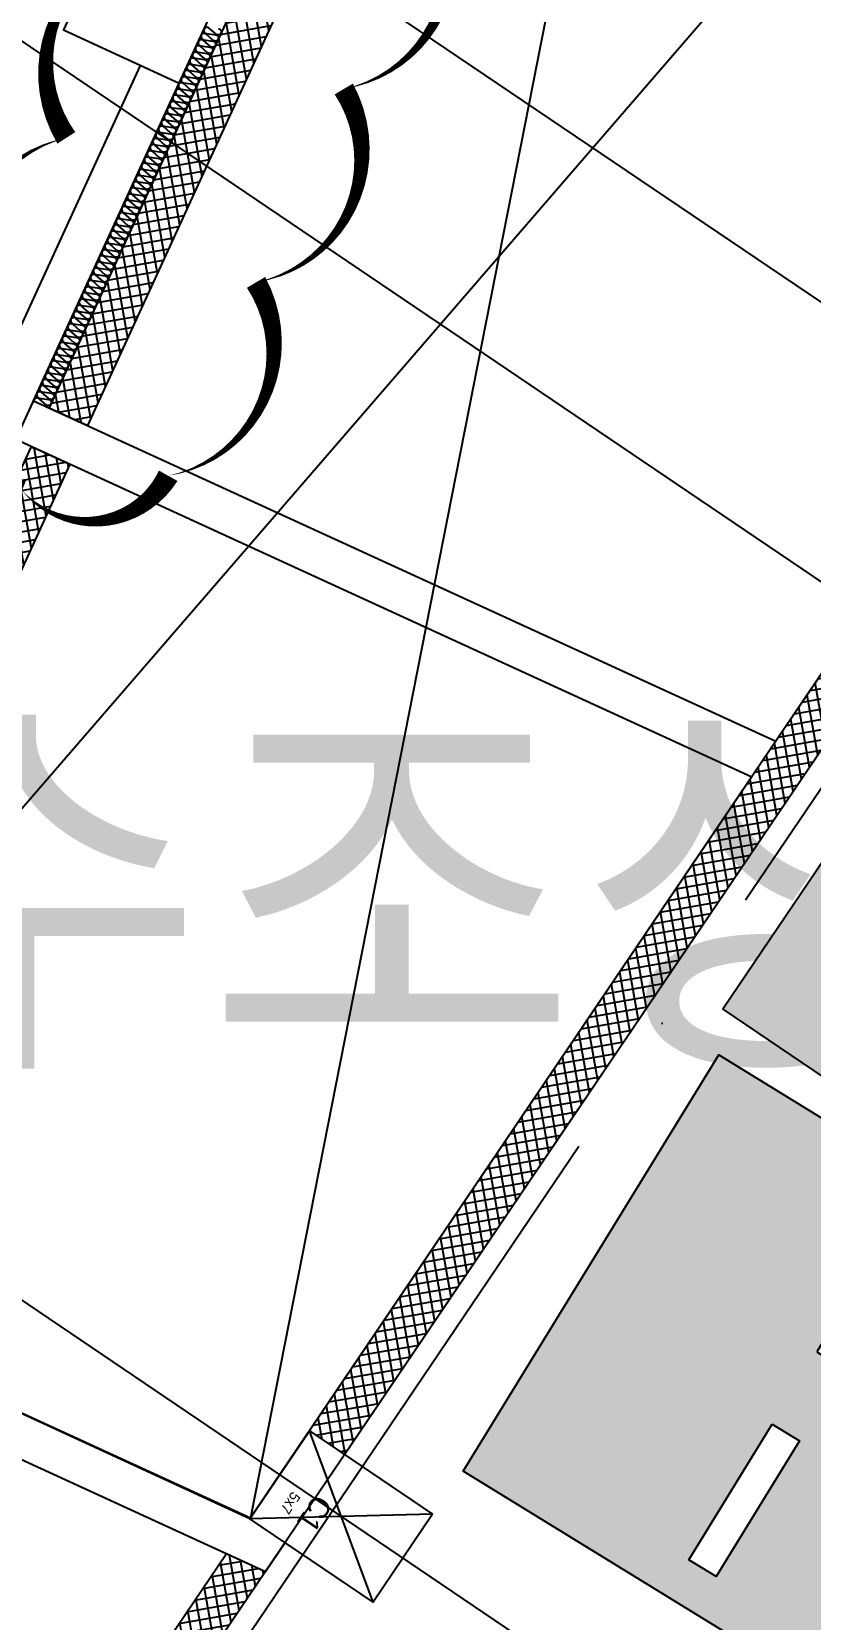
# Model space of a CAD drawing. Header units: millimetres. Extents: x -21000 to 567700, y 435000 to 850800.
# Drawn here: x 54290 to 57959, y 713634 to 721113 of the extents above; entities that cross this region are included whole.
import ezdxf
from ezdxf.xclip import XClip

# ---------------------------------------------------------------- set-up
doc = ezdxf.new("R2010")
doc.units = ezdxf.units.MM
doc.header["$LTSCALE"] = 700
doc.header["$XCLIPFRAME"] = 2
doc.linetypes.add('AB_Pbase$0$주차장기둥$0$CEN', pattern=[62, 60, -1, 0, -1])
doc.layers.get('0').update_dxf_attribs({"color": 2})
for name, color, linetype, plot in [('2001 수정', 151, 'Continuous', False), ('AB_Pbase$0$AB_Pbase_지하1층_구조도void$0$DEF_TEXT', 221, 'Continuous', False), ('AB_Pbase$0$Defponts', 161, 'Continuous', False), ('AB_Pbase$0$주차장기둥$0$DEFPOINT', 247, 'Continuous', False)]:
    doc.layers.add(name, color=color, linetype=linetype, plot=plot)
for name, color, linetype in [('AB_Pbase$0$AB_Pbase$0$지하벽체', 7, 'Continuous'), ('AB_Pbase$0$da-open con', 1, 'Continuous'), ('AB_Pbase$0$HAT', 8, 'Continuous'), ('AB_Pbase$0$HAT-BR', 5, 'Continuous'), ('AB_Pbase$0$INS', 8, 'Continuous'), ('AB_Pbase$0$WAL', 3, 'Continuous'), ('AB_Pbase$0$주차-sol', 254, 'Continuous'), ('AB_Pbase$0$주차-일반', 9, 'Continuous'), ('AB_Pbase$0$주차-확장', 7, 'Continuous'), ('AB_Pbase$0$주차장기둥$0$CEN_P', 244, 'AB_Pbase$0$주차장기둥$0$CEN'), ('MAK2', 7, 'Continuous')]:
    doc.layers.add(name, color=color, linetype=linetype)
doc.styles.add('AB_Pbase$0$돋움', font='')
doc.styles.add('AB_Pbase$0$주차장기둥$0$맑은 고딕', font='')
doc.styles.get('AB_Pbase$0$돋움').set_extended_font_data('Dotum')
doc.styles.get('AB_Pbase$0$주차장기둥$0$맑은 고딕').set_extended_font_data('Dotum')

# ---------------------------------------------------------------- blocks, each defined once
blk = doc.blocks.new('AB_Pbase$0$AB_Pbase_지하1층_골조')
for p, q in [((54297.7, 719376), (54983.8, 720871.1)), ((54297.7, 719376), (57792.5, 717772.7)), ((54214.3, 719194.2), (57678.9, 717604.8)), ((58677.9, 719081.8), (57792.5, 717772.7)), ((58843.5, 718969.8), (55389.9, 713863.2)), ((57678.9, 717604.8), (55319.2, 714115.7)), ((52481.5, 715417.8), (55319.2, 714115.7)), ((52807.1, 715048.4), (55389.9, 713863.2))]:
    blk.add_line(p, q)
blk.add_lwpolyline([(54983.8, 720871.1), (55234, 721416.5), (54688.7, 721666.7), (54438.4, 721121.4)], close=True)
blk.add_lwpolyline([(51718, 715768.1), (52299.7, 715501.2), (54802, 720954.5)])
blk = doc.blocks.new('AB_Pbase$0$주차장기둥$0$cen 1bl 지하')
at = {"layer": 'AB_Pbase$0$주차장기둥$0$CEN_P', "color": 5}
for p, q in [((10740.5, -9208.6), (21290, 109667.6)), ((-6399.9, 38422.2), (137746.9, 25630)), ((-6930.2, 32445.7), (137216.6, 19653.5))]:
    blk.add_line(p, q, dxfattribs=at)
blk = doc.blocks.new('AB_Pbase$0$주차장기둥$0$p기둥 5x7')
blk.add_lwpolyline([(-250, 350), (250, 350), (250, -350), (-250, -350)], close=True)
at = {"layer": 'AB_Pbase$0$주차장기둥$0$DEFPOINT'}
for p, q in [((250, 350), (-250, -350)), ((-250, 350), (250, -350))]:
    blk.add_line(p, q, dxfattribs=at)
at = {"layer": 'AB_Pbase$0$주차장기둥$0$DEFPOINT', "color": 6, "style": 'AB_Pbase$0$주차장기둥$0$맑은 고딕'}
for s, height, p in [('C1', 100, (-24.4, -160.2)), ('5x7', 50, (28.8, -258.5))]:
    blk.add_text(s, height=height, rotation=0, dxfattribs=at).set_placement(p)
blk = doc.blocks.new('AB_Pbase$0$주차장기둥')
for name, p, rotation in [('AB_Pbase$0$주차장기둥$0$cen 1bl 지하', (-253925.8, 27513.9), 1.99999810188403), ('AB_Pbase$0$주차장기둥$0$p기둥 5x7', (-240681.2, 58554.9), 266.9286298184047)]:
    blk.add_blockref(name, p, dxfattribs=dict(rotation=rotation))
blk = doc.blocks.new('AB_Pbase$0$AB_Pbase_지하1층_구조도void', base_point=(49381.2, 737051.4))
at = {"linetype": 'ByBlock'}
for p, q in [((52481.5, 715417.8), (69603.8, 735236.6)), ((57903.1, 727233.3), (55319.2, 714115.7))]:
    blk.add_line(p, q, dxfattribs=at)
blk.add_line((55316.5, 714111.8), (52481.5, 715417.8))
at = {"layer": 'AB_Pbase$0$AB_Pbase_지하1층_구조도void$0$DEF_TEXT'}
for p, q in [((69603.8, 735236.7), (55319.2, 714115.7)), ((52481.5, 715417.8), (57903.1, 727233.3)), ((55316.5, 714111.8), (52481.5, 715417.8))]:
    blk.add_line(p, q, dxfattribs=at)
blk = doc.blocks.new('AB_Pbase$0$실명')
at = {"layer": 'AB_Pbase$0$Defponts', "style": 'AB_Pbase$0$돋움'}
blk.add_text('저수조상부', height=1400, dxfattribs=at).set_placement((72604.4, -114469.6))
blk = doc.blocks.new('AB_Pbase$0$주차일반')
at = {"layer": 'AB_Pbase$0$주차-sol'}
h = blk.add_hatch(color=254, dxfattribs=at)
h.dxf.hatch_style = 1
h.paths.add_polyline_path([(0, 0), (-2300, 0), (-2300, -5000), (0, -5000)])
h.paths.add_polyline_path([(-200, -3725), (-200, -3875), (-950, -3875), (-950, -3725)], flags=16)
h.paths.add_polyline_path([(-1350, -3725), (-1350, -3875), (-2100, -3875), (-2100, -3725)], flags=16)
at = {"layer": 'AB_Pbase$0$주차-일반', "color": 6}
for points in [[(0, 0), (0, -5000), (-2300, -5000), (-2300, 0)], [(-1350, -3875), (-1350, -3725), (-2100, -3725), (-2100, -3875)], [(-950, -3875), (-950, -3725), (-200, -3725), (-200, -3875)]]:
    blk.add_lwpolyline(points, close=True, dxfattribs=at)
blk = doc.blocks.new('AB_Pbase$0$주차확장')
at = {"layer": 'AB_Pbase$0$주차-sol'}
h = blk.add_hatch(color=252, dxfattribs=at)
h.paths.add_polyline_path([(1525, -3825), (2275, -3825), (2275, -3975), (1525, -3975)], flags=16)
edge = h.paths.add_edge_path()
edge.add_line((0, -5100), (2500, -5100))
edge.add_line((2500, -5100), (2500, 0))
edge.add_line((2500, 0), (0, 0))
edge.add_line((0, 0), (0, -5100))
h.paths.add_polyline_path([(225, -3975), (225, -3825), (975, -3825), (975, -3975)])
at = {"layer": 'AB_Pbase$0$주차-확장'}
blk.add_lwpolyline([(0, 0), (0, -5100), (2500, -5100), (2500, 0)], close=True, dxfattribs=at)
at = {"layer": 'AB_Pbase$0$주차-확장', "ltscale": 600}
for points in [[(975, -3975), (975, -3825), (225, -3825), (225, -3975)], [(1525, -3975), (1525, -3825), (2275, -3825), (2275, -3975)]]:
    blk.add_lwpolyline(points, close=True, dxfattribs=at)
blk = doc.blocks.new('AB_Pbase$0$pppaaa_1_1')
at = {"layer": 'AB_Pbase$0$주차-일반', "extrusion": (0, 0, -1), "xscale": -1, "zscale": -1, "rotation": 121.5708254086867}
blk.add_blockref('AB_Pbase$0$주차일반', (-60579.9, 711719), dxfattribs=at)
at = {"layer": 'AB_Pbase$0$주차-확장', "extrusion": (0, 0, -1), "xscale": -1, "zscale": -1, "rotation": 124.071370290959}
blk.add_blockref('AB_Pbase$0$주차확장', (-63167.8, 715724.6), dxfattribs=at)
blk = doc.blocks.new('AB_Pbase')
at = {"layer": 'AB_Pbase$0$HAT'}
h = blk.add_hatch(dxfattribs=at)
h.set_pattern_fill('NET', color=256, scale=15, angle=100)
h.paths.add_polyline_path([(48104.3, 732829.8), (52535.1, 730796.7), (52151.4, 729960.5), (52333.2, 729877.1), (52716.9, 730713.3), (56639.1, 728913.6), (56264.1, 728073.4), (58009.2, 727272.7), (54371.1, 719342.3), (54552.8, 719259), (56646.2, 723821.7), (57691.3, 723342.2), (57745.5, 723460.4), (60717.2, 722097.1), (58958, 719496), (59123.7, 719383.9), (62204.9, 723939.8), (62039.2, 724051.9), (60830.7, 722265), (57874.4, 723621.3), (58529, 725048.3), (57438.3, 725548.7), (58274.4, 727371), (56529.3, 728171.8), (56913, 729007.9), (48505.8, 732865.6), (48432.5, 732899.2), (48306.4, 732957.1), (48324, 732949), (48187.7, 733011.6)])
h.paths.add_polyline_path([(57354.9, 725366.9), (56729.5, 724003.5)], flags=0)
h.paths.add_polyline_path([(57354.9, 725366.9), (56729.5, 724003.5)], flags=16)
h.paths.add_polyline_path([(56729.5, 724003.5), (57354.9, 725366.9), (58263.9, 724949.9), (57638.4, 723586.5)], flags=16)
h = blk.add_hatch(dxfattribs=at)
h.set_pattern_fill('NET', color=256, scale=15, angle=100)
edge = h.paths.add_edge_path()
edge.add_line((52691.4, 715321.5), (52555.2, 715384))
edge.add_line((52555.2, 715384), (54287.7, 719160.6))
edge.add_line((54287.7, 719160.6), (54469.5, 719077.2))
edge.add_line((54469.5, 719077.2), (52736.9, 715300.6))
h = blk.add_hatch(dxfattribs=at)
h.set_pattern_fill('NET', color=256, scale=15, angle=100)
h.paths.add_polyline_path([(58843.5, 718969.8), (58677.9, 719081.8), (55596.6, 714525.9), (55762.3, 714413.9)])
h = blk.add_hatch(dxfattribs=at)
h.set_pattern_fill('NET', color=256, scale=15, angle=100)
h.paths.add_polyline_path([(55389.9, 713863.2), (53597.6, 711213.2), (53431.9, 711325.2), (55205.6, 713947.8)])
at = {"layer": 'AB_Pbase$0$HAT-BR'}
h = blk.add_hatch(dxfattribs=at)
h.set_pattern_fill('ANSI31', color=256, scale=20, angle=145)
edge = h.paths.add_edge_path()
edge.add_line((56186.6, 723972), (54823.3, 724597.6))
edge.add_line((54823.3, 724597.6), (54543.8, 723988.7))
edge.add_line((54543.8, 723988.7), (53316.8, 724551.7))
edge.add_line((53316.8, 724551.7), (53358.5, 724642.6))
edge.add_line((53358.5, 724642.6), (54403.8, 724163))
edge.add_line((54403.8, 724163), (54724.9, 724862.8))
edge.add_line((54724.9, 724862.8), (54906.7, 724779.4))
edge.add_line((54906.7, 724779.4), (55215.3, 725452))
edge.add_line((55215.3, 725452), (55397.1, 725368.5))
edge.add_line((55397.1, 725368.5), (55088.5, 724696))
edge.add_line((55088.5, 724696), (56270, 724153.8))
edge.add_line((56270, 724153.8), (56186.6, 723972))
edge.add_line((54651.1, 721584.9), (54688.7, 721666.7))
edge.add_line((54688.7, 721666.7), (52543.7, 722650.9))
edge.add_line((52543.7, 722650.9), (52960.7, 723559.8))
edge.add_line((52960.7, 723559.8), (52878.9, 723597.3))
edge.add_line((52878.9, 723597.3), (52274.2, 722279.5))
edge.add_line((52274.2, 722279.5), (52356, 722241.9))
edge.add_line((52356, 722241.9), (52506.2, 722569.1))
edge.add_line((52506.2, 722569.1), (54651.1, 721584.9))
edge.add_line((50380.4, 718032.3), (49698.7, 718345.1))
edge.add_line((49698.7, 718345.1), (49661.2, 718263.3))
edge.add_line((49661.2, 718263.3), (50342.9, 717950.5))
edge.add_line((49717.3, 716587.2), (49035.6, 716899.9))
edge.add_line((49035.6, 716899.9), (48998.1, 716818.1))
edge.add_line((48998.1, 716818.1), (49679.8, 716505.4))
h.paths.add_polyline_path([(53882.4, 725568.4), (53800.6, 725606), (53963.3, 725960.4), (53581.5, 726135.6), (53619.1, 726217.4), (54000.8, 726042.2), (55047.6, 728323.5), (55129.4, 728286)])
h.paths.add_polyline_path([(42881, 697708.1), (42799.2, 697745.6), (45343.1, 703289.8), (45424.9, 703252.3)])
edge = h.paths.add_edge_path()
edge.add_line((50380.4, 718032.3), (50342.9, 717950.5))
edge.add_line((49717.3, 716587.2), (49679.8, 716505.4))
edge.add_line((51013.4, 715431.3), (48469.4, 709887.1))
edge.add_line((48469.4, 709887.1), (48387.6, 709924.7))
edge.add_line((48387.6, 709924.7), (50931.6, 715468.9))
edge.add_line((50931.6, 715468.9), (51013.4, 715431.3))
edge.add_line((48219.2, 709341.8), (45675.2, 703797.6))
edge.add_line((45675.2, 703797.6), (45593.4, 703835.1))
edge.add_line((45593.4, 703835.1), (48137.4, 709379.3))
edge.add_line((48137.4, 709379.3), (48219.2, 709341.8))
at = {"layer": 'AB_Pbase$0$AB_Pbase$0$지하벽체'}
blk.add_line((55389.9, 713863.2), (55482.2, 713999.7), dxfattribs=at)
at = {"layer": 'AB_Pbase$0$INS'}
blk.add_lwpolyline([(55169.1, 721127.4, -1.337394), (55157.2, 721101.6), (55124.2, 721130.4, 1.337394), (55112.4, 721104.6), (55155.7, 721098.3, -1.337394), (55143.9, 721072.5), (55110.9, 721101.3, 1.337394), (55099, 721075.5), (55142.4, 721069.2, -1.337394), (55130.6, 721043.4), (55097.5, 721072.2, 1.337394), (55085.7, 721046.4), (55129.1, 721040.1, -1.337394), (55117.2, 721014.3), (55084.2, 721043.1, 1.337395), (55072.3, 721017.3), (55115.7, 721011.1, -1.337394), (55103.9, 720985.3), (55070.8, 721014, 1.337394), (55059, 720988.2), (55102.4, 720982, -1.337394), (55090.5, 720956.2), (55057.5, 720985, 1.337394), (55045.7, 720959.1), (55089, 720952.9, -1.337394), (55077.2, 720927.1), (55044.2, 720955.9, 1.337394), (55032.3, 720930.1), (55075.7, 720923.8, -1.337394), (55063.8, 720898), (55030.8, 720926.8, 1.337394), (55019, 720901), (55062.3, 720894.7, -1.337394), (55050.5, 720868.9), (55017.5, 720897.7, 1.337394), (55005.6, 720871.9), (55049, 720865.6, -1.337394), (55037.2, 720839.8), (55004.1, 720868.6, 1.337394), (54992.3, 720842.8), (55035.7, 720836.5, -1.337394), (55023.8, 720810.7), (54990.8, 720839.5, 1.337394), (54978.9, 720813.7), (55022.3, 720807.5, -1.337394), (55010.5, 720781.7), (54977.4, 720810.4, 1.337394), (54965.6, 720784.6), (55009, 720778.4, -1.337394), (54997.1, 720752.6), (54964.1, 720781.4, 1.337394), (54952.3, 720755.5), (54995.6, 720749.3, -1.337395), (54983.8, 720723.5), (54950.8, 720752.3, 1.337394), (54938.9, 720726.5), (54982.3, 720720.2, -1.337394), (54970.4, 720694.4), (54937.4, 720723.2, 1.337394), (54925.6, 720697.4), (54968.9, 720691.1, -1.337394), (54957.1, 720665.3), (54924.1, 720694.1, 1.337395), (54912.2, 720668.3), (54955.6, 720662, -1.337395), (54943.8, 720636.2), (54910.7, 720665, 1.337395), (54898.9, 720639.2), (54942.2, 720632.9, -1.337394), (54930.4, 720607.1), (54897.4, 720635.9, 1.337395), (54885.5, 720610.1), (54928.9, 720603.9, -1.337395), (54917.1, 720578.1), (54884, 720606.8, 1.337394), (54872.2, 720581), (54915.6, 720574.8, -1.337394), (54903.7, 720549), (54870.7, 720577.8, 1.337394), (54858.9, 720552), (54902.2, 720545.7, -1.337394), (54890.4, 720519.9), (54857.3, 720548.7, 1.337394), (54845.5, 720522.9), (54888.9, 720516.6, -1.337394), (54877, 720490.8), (54844, 720519.6, 1.337395), (54832.2, 720493.8), (54875.5, 720487.5, -1.337395), (54863.7, 720461.7), (54830.7, 720490.5, 1.337394), (54818.8, 720464.7), (54862.2, 720458.4, -1.337394), (54850.4, 720432.6), (54817.3, 720461.4, 1.337394), (54805.5, 720435.6), (54848.8, 720429.3, -1.337395), (54837, 720403.5), (54804, 720432.3, 1.337394), (54792.1, 720406.5), (54835.5, 720400.3, -1.337394), (54823.7, 720374.5), (54790.6, 720403.2, 1.337395), (54778.8, 720377.4), (54822.2, 720371.2, -1.337395), (54810.3, 720345.4), (54777.3, 720374.2, 1.337394), (54765.5, 720348.4), (54808.8, 720342.1, -1.337394), (54797, 720316.3), (54763.9, 720345.1, 1.337394), (54752.1, 720319.3), (54795.5, 720313, -1.337394), (54783.6, 720287.2), (54750.6, 720316, 1.337394), (54738.8, 720290.2), (54782.1, 720283.9, -1.337394), (54770.3, 720258.1), (54737.3, 720286.9, 1.337395), (54725.4, 720261.1), (54768.8, 720254.8, -1.337394), (54756.9, 720229), (54723.9, 720257.8, 1.337394), (54712.1, 720232), (54755.4, 720225.8, -1.337394), (54743.6, 720199.9), (54710.6, 720228.7, 1.337394), (54698.7, 720202.9), (54742.1, 720196.7, -1.337394), (54730.3, 720170.9), (54697.2, 720199.6, 1.337394), (54685.4, 720173.8), (54728.8, 720167.6, -1.337394), (54716.9, 720141.8), (54683.9, 720170.6, 1.337394), (54672, 720144.8), (54715.4, 720138.5, -1.337394), (54703.6, 720112.7), (54670.5, 720141.5, 1.337394), (54658.7, 720115.7), (54702.1, 720109.4, -1.337394), (54690.2, 720083.6), (54657.2, 720112.4, 1.337394), (54645.4, 720086.6), (54688.7, 720080.3, -1.337394), (54676.9, 720054.5), (54643.9, 720083.3, 1.337394), (54632, 720057.5), (54675.4, 720051.2, -1.337395), (54663.5, 720025.4), (54630.5, 720054.2, 1.337395), (54618.7, 720028.4), (54662, 720022.2, -1.337395), (54650.2, 719996.3), (54617.2, 720025.1, 1.337395), (54605.3, 719999.3), (54648.7, 719993.1, -1.337394), (54636.9, 719967.3), (54603.8, 719996.1, 1.337394), (54592, 719970.2), (54635.4, 719964, -1.337394), (54623.5, 719938.2), (54590.5, 719967, 1.337394), (54578.6, 719941.2), (54622, 719934.9, -1.337394), (54610.2, 719909.1), (54577.1, 719937.9, 1.337394), (54565.3, 719912.1), (54608.7, 719905.8, -1.337394), (54596.8, 719880), (54563.8, 719908.8, 1.337395), (54552, 719883), (54595.3, 719876.7, -1.337394), (54583.5, 719850.9), (54550.5, 719879.7, 1.337394), (54538.6, 719853.9), (54582, 719847.6, -1.337395), (54570.1, 719821.8), (54537.1, 719850.6, 1.337394), (54525.3, 719824.8), (54568.6, 719818.6, -1.337394), (54556.8, 719792.8), (54523.8, 719821.5, 1.337394), (54511.9, 719795.7), (54555.3, 719789.5, -1.337394), (54543.5, 719763.7), (54510.4, 719792.5, 1.337394), (54498.6, 719766.6), (54542, 719760.4, -1.337394), (54530.1, 719734.6), (54497.1, 719763.4, 1.337394), (54485.2, 719737.6), (54528.6, 719731.3, -1.337394), (54516.8, 719705.5), (54483.7, 719734.3, 1.337394), (54471.9, 719708.5), (54515.3, 719702.2, -1.337394), (54503.4, 719676.4), (54470.4, 719705.2, 1.337395), (54458.6, 719679.4), (54501.9, 719673.1, -1.337395), (54490.1, 719647.3), (54457.1, 719676.1, 1.337394), (54445.2, 719650.3), (54488.6, 719644, -1.337394), (54476.7, 719618.2), (54443.7, 719647, 1.337394), (54431.9, 719621.2), (54475.2, 719615, -1.337394), (54463.4, 719589.2), (54430.4, 719617.9, 1.337394), (54418.5, 719592.1), (54461.9, 719585.9, -1.337395), (54450.1, 719560.1), (54417, 719588.9, 1.337395), (54405.2, 719563), (54448.6, 719556.8, -1.337394), (54436.7, 719531), (54403.7, 719559.8, 1.337394), (54391.8, 719534), (54435.2, 719527.7, -1.337394), (54423.4, 719501.9), (54390.3, 719530.7, 1.337394), (54378.5, 719504.9), (54421.9, 719498.6, -1.337394), (54410, 719472.8), (54377, 719501.6, 1.337394), (54365.2, 719475.8), (54408.5, 719469.5, -1.337394), (54396.7, 719443.7), (54363.6, 719472.5, 1.337394), (54351.8, 719446.7), (54395.2, 719440.4, -1.337394), (54383.3, 719414.6), (54350.3, 719443.4, 1.337394), (54338.5, 719417.6), (54381.8, 719411.4, -1.337394), (54370, 719385.6), (54337, 719414.3, 1.337395), (54325.1, 719388.5), (54368.5, 719382.3, -1.337395), (54356.7, 719356.5), (54323.6, 719385.3, 0.492625), (54300.6, 719380.6, 0.492625)], format="xyb", dxfattribs=at)
at = {"layer": 'AB_Pbase$0$WAL'}
for points in [[(58009.2, 727272.7), (54371.1, 719342.3), (54552.8, 719259), (56646.2, 723821.7), (57736.7, 723321.4), (57791, 723439.5), (60717.2, 722097.1), (58958, 719496), (59123.7, 719383.9), (62204.9, 723939.8), (62039.2, 724051.9), (60830.7, 722265), (57874.4, 723621.3), (58529, 725048.3), (57438.3, 725548.7)], [(52691.4, 715321.5), (52555.2, 715384), (54287.7, 719160.6), (54469.5, 719077.2), (52736.9, 715300.6)], [(58843.5, 718969.8), (58677.9, 719081.8), (55596.6, 714525.9), (55762.3, 714413.9), (58843.5, 718969.8)], [(55389.9, 713863.2), (53597.6, 711213.2), (53431.9, 711325.2), (55205.6, 713947.8), (55389.9, 713863.2)]]:
    blk.add_lwpolyline(points, dxfattribs=at)
for name, p, rotation in [('AB_Pbase$0$AB_Pbase_지하1층_골조', (0, 0), 359.9999999999999), ('AB_Pbase$0$주차장기둥', (231892.5, 539971.5), 329.0000000345588), ('AB_Pbase$0$실명', (-21011, 830850), 359.9999999999999)]:
    blk.add_blockref(name, p, dxfattribs=dict(rotation=rotation))
at = {"layer": 'AB_Pbase$0$da-open con', "rotation": 359.9999999999999}
blk.add_blockref('AB_Pbase$0$AB_Pbase_지하1층_구조도void', (49381.2, 737051.4), dxfattribs=at)
at = {"layer": 'AB_Pbase$0$WAL'}
ref = blk.add_blockref('AB_Pbase$0$pppaaa_1_1', (0, 0), dxfattribs=dict(at, rotation=359.9999999999999))
XClip(ref).set_block_clipping_path([(-396188.9384898804, 0.0133324571), (493845.7278262604, 839949.4046300659)])

msp = doc.modelspace()

# ---------------------------------------------------------------- block references
ref = msp.add_blockref('AB_Pbase', (0, 0))
XClip(ref).set_block_clipping_path([(-0.000000015, 445500.0000000148), (493845.7187941075, 839949.3912975936)])

# ---------------------------------------------------------------- next in the draw order: linework, layer by layer
at = {"layer": '2001 수정'}
msp.add_lwpolyline([(57898.4, 725569.8, 0, 100, 0.520567), (56922.7, 725788.8, 0, 100, 0.520567), (56347.2, 725240.3, 0, 100, 0.520567), (55968.2, 724314.9, 0, 100, 0.520567), (55589.2, 723389.5, 0, 100, 0.520567), (55210.2, 722464.1, 0, 100, 0.520567), (54831.2, 721538.7, 0, 100, 0.520567), (54452.2, 720613.3, 0, 100, 0.520567), (54073.2, 719687.9, 0, 100, 0.520567), (54244, 718953.4, 0, 100, 0.520567), (54932, 719022.4, 0, 100, 0.520567), (55345.3, 719933, 0, 100, 0.520567), (55758.5, 720843.6, 0, 100, 0.520567), (56171.7, 721754.3, 0, 100, 0.520567), (56584.9, 722664.9, 0, 100, 0.520567), (57225.5, 723088.6, 0, 100, 0.520567), (58188.9, 722820.7, 0, 100, 0.520567), (58435.2, 723727.5, 0, 100, 0.520567), (58637.2, 724706.9, 0, 100, 0.520567)], format="xyseb", close=True, dxfattribs=at)
at = {"layer": 'MAK2'}
msp.add_line((43919.8, 728049.7), (99012.6, 690789.2), dxfattribs=at)

doc.saveas('drawing.dxf')
